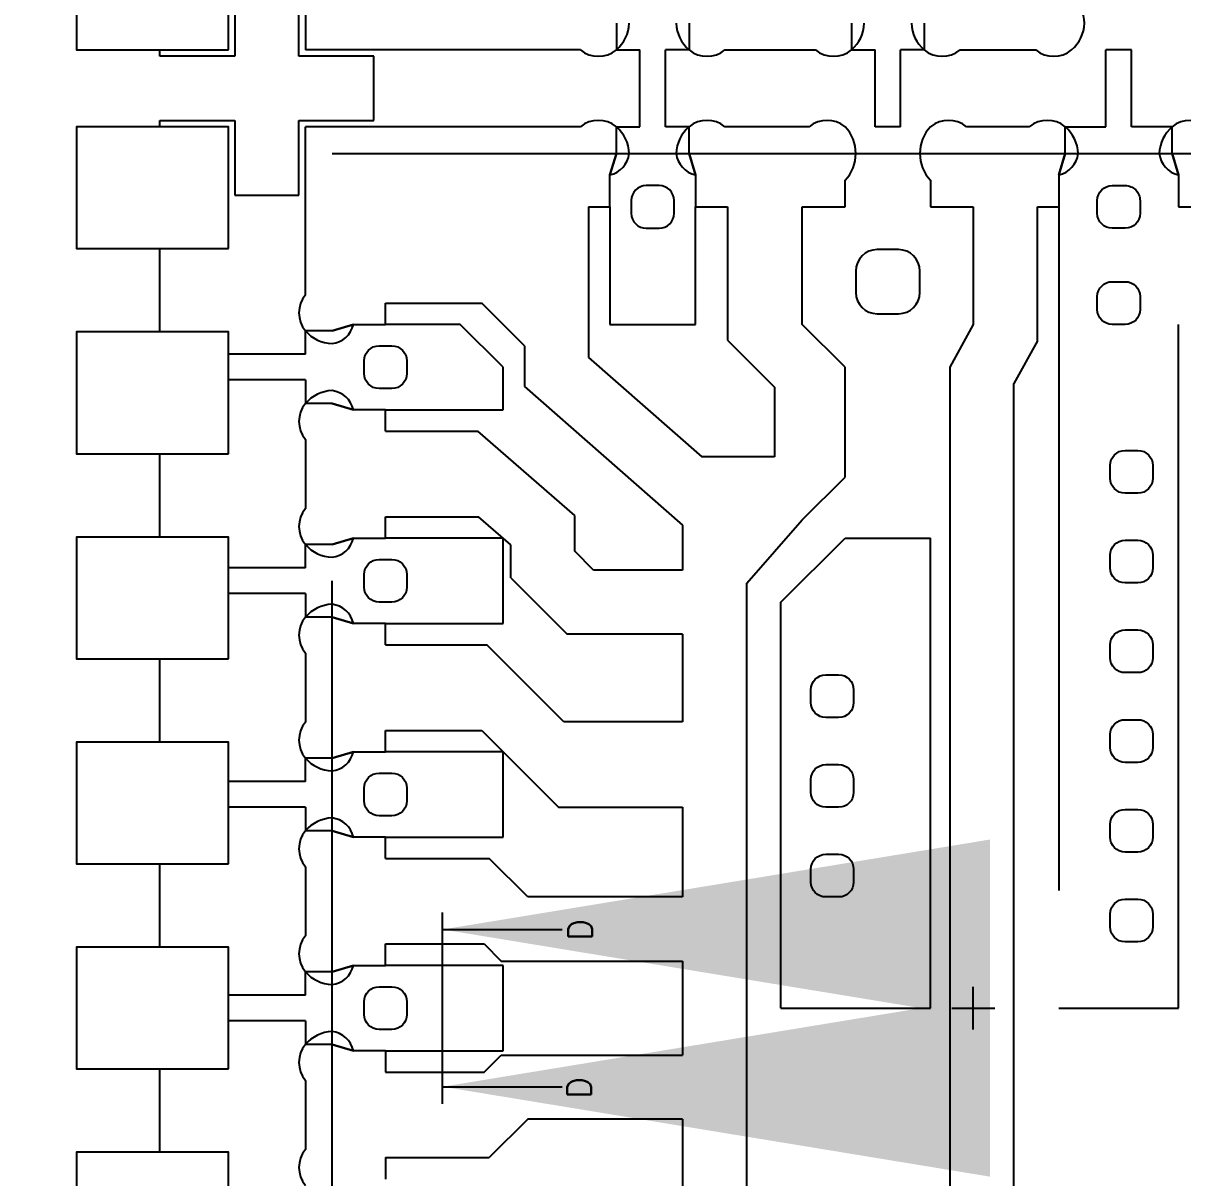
# Model space of a CAD drawing. Header units: millimetres. Extents: x 478.7 to 490.1, y 73.3 to 79.8.
# Drawn here: x 480.8681 to 481.0376, y 74.9597 to 75.1286 of the extents above; entities that cross this region are included whole.
import ezdxf

# ---------------------------------------------------------------- set-up
doc = ezdxf.new("R2010")
doc.units = ezdxf.units.MM
doc.header["$LTSCALE"] = 0.5
doc.header["$PDMODE"] = 98
for name, pattern in [('CENTER', [50.800000000000004, 31.75, -6.35, 6.35, -6.35]), ('HIDDEN', [0.375, 0.25, -0.125]), ('PHANTOM', [2.5, 1.25, -0.25, 0.25, -0.25, 0.25, -0.25])]:
    doc.linetypes.add(name, pattern=pattern)
for name, color, linetype in [('1D', 4, 'Continuous'), ('BTM', 7, 'HIDDEN'), ('CEN', 2, 'CENTER'), ('DIM', 3, 'Continuous'), ('PKG', 1, 'PHANTOM')]:
    doc.layers.add(name, color=color, linetype=linetype)
doc.styles.add('ADESK1', font='romans', dxfattribs={"bigfont": 'AllInOneBig.shx'})
doc.styles.add('SIMPLEX', font='simplex.shx', dxfattribs={"bigfont": 'AllInOneBig.shx'})
doc.dimstyles.new('Standard2', dxfattribs={"dimtxt": 0.08, "dimasz": 0.08, "dimexe": 0.01, "dimexo": 0.01, "dimgap": 0.015, "dimtad": 1, "dimdec": 3, "dimlfac": 16, "dimrnd": 0.0005, "dimzin": 1, "dimtxsty": 'SIMPLEX', "dimcen": 0.01, "dimclrd": 256, "dimclre": 256, "dimclrt": 256, "dimazin": 3, "dimtp": 0.03, "dimtm": 0.05, "dimtfac": 0.8, "dimtdec": 3, "dimtmove": 0, "dimatfit": 3, "dimfxl": 0.05, "dimtzin": 4, "dimlwd": -1, "dimlwe": -1})
doc.dimstyles.new('Standard3', dxfattribs={"dimtxt": 0.08, "dimasz": 0.08, "dimexe": 0.027, "dimexo": 0.027, "dimgap": 0.027, "dimtad": 1, "dimdec": 3, "dimlfac": 2, "dimrnd": 0.0005, "dimzin": 1, "dimtxsty": 'SIMPLEX', "dimcen": 0.1905, "dimclrd": 256, "dimclre": 256, "dimclrt": 256, "dimazin": 3, "dimtp": 0.03, "dimtm": 0.03, "dimtfac": 0.8, "dimtdec": 3, "dimtmove": 0, "dimatfit": 3, "dimfxl": 0.05, "dimlwd": -1, "dimlwe": -1})

# ---------------------------------------------------------------- blocks, each defined once
blk = doc.blocks.new('*U182')
at = {"layer": 'CEN', "ltscale": 0.005}
for p, q in [((7.1e-15, -0.0031250000000007), (7.1e-15, 0.0031250000000007)), ((-0.0031249999999901, 3.6e-15), (0.0031250000000043, 0))]:
    blk.add_line(p, q, dxfattribs=at)
at = {"layer": 'PKG', "ltscale": 0.3}
blk.add_lwpolyline([(-0.0937500000000071, 0.125), (0.0937500000000071, 0.125), (0.0937500000000071, -0.125), (-0.0937500000000071, -0.125)], close=True, dxfattribs=at)
blk = doc.blocks.new('*U183')
at = {"layer": 'DIM', "color": 0, "linetype": 'ByBlock', "lineweight": -2, "transparency": 16777216}
blk.add_blockref('*U182', (0, 0), dxfattribs=at)
blk = doc.blocks.new('*D237')
at = {"layer": 'Defpoints', "color": 0, "ltscale": 0.1, "transparency": 16777216}
for p in [(482.6595039546485, 76.59891141188095), (480.0685890203963, 75.27038571863987), (480.6813789546493, 74.96454975952977)]:
    blk.add_point(p, dxfattribs=at)
at = {"layer": 'DIM', "ltscale": 0.1, "transparency": 16777216}
for p, q in [((480.2285890203963, 75.27038571863987), (480.0685890203963, 75.27038571863987)), ((480.3885890203963, 74.96454975952977), (480.2285890203963, 75.27038571863987)), ((480.6713789546493, 74.96454975952977), (480.3885890203963, 74.96454975952977))]:
    blk.add_line(p, q, dxfattribs=at)
at = {"layer": 'DIM', "ltscale": 0.1, "transparency": 16777216, "insert": (479.8631128299201, 75.27038571863987), "char_height": 0.08, "attachment_point": 5, "style": 'SIMPLEX'}
blk.add_mtext('\\A1;26.150', dxfattribs=at)
blk = doc.blocks.new('*D238')
at = {"layer": 'Defpoints', "color": 0, "ltscale": 0.1, "transparency": 16777216}
for p in [(482.6595039546485, 76.59891141188095), (480.0685890203963, 75.00842007099286), (480.8759102046483, 74.84438016188099)]:
    blk.add_point(p, dxfattribs=at)
at = {"layer": 'DIM', "ltscale": 0.1, "transparency": 16777216}
for p, q in [((480.2285890203963, 75.00842007099286), (480.0685890203963, 75.00842007099286)), ((480.3885890203963, 74.84438016188099), (480.2285890203963, 75.00842007099286)), ((480.8659102046483, 74.84438016188099), (480.3885890203963, 74.84438016188099))]:
    blk.add_line(p, q, dxfattribs=at)
at = {"layer": 'DIM', "ltscale": 0.1, "transparency": 16777216, "insert": (479.855493782301, 75.00842007099286), "char_height": 0.08, "attachment_point": 5, "style": 'SIMPLEX'}
blk.add_mtext('\\A1;28.073', dxfattribs=at)
blk = doc.blocks.new('*D239')
at = {"layer": 'Defpoints', "color": 0, "ltscale": 0.1, "transparency": 16777216}
for p in [(482.6595039546485, 76.59891141188095), (480.0685890203963, 74.91391348640298), (480.8460664546495, 74.84156766188096)]:
    blk.add_point(p, dxfattribs=at)
at = {"layer": 'DIM', "ltscale": 0.1, "transparency": 16777216}
for p, q in [((480.2285890203963, 74.91391348640298), (480.0685890203963, 74.91391348640298)), ((480.3885890203963, 74.84156766188096), (480.2285890203963, 74.91391348640298)), ((480.8360664546495, 74.84156766188096), (480.3885890203963, 74.84156766188096))]:
    blk.add_line(p, q, dxfattribs=at)
at = {"layer": 'DIM', "ltscale": 0.1, "transparency": 16777216, "insert": (479.8707318775392, 74.91391348640298), "char_height": 0.08, "attachment_point": 5, "style": 'SIMPLEX'}
blk.add_mtext('\\A1;28.118', dxfattribs=at)
blk = doc.blocks.new('*D240')
at = {"layer": 'Defpoints', "color": 0, "ltscale": 0.1, "transparency": 16777216}
for p in [(482.6595039546485, 76.59891141188095), (480.8376289546488, 74.76594266188069), (480.0685890203963, 74.63216124863871)]:
    blk.add_point(p, dxfattribs=at)
at = {"layer": 'DIM', "ltscale": 0.1, "transparency": 16777216}
for p, q in [((480.3885890203963, 74.76594266188069), (480.2285890203963, 74.63216124863871)), ((480.8276289546488, 74.76594266188069), (480.3885890203963, 74.76594266188069)), ((480.2285890203963, 74.63216124863871), (480.0685890203963, 74.63216124863871))]:
    blk.add_line(p, q, dxfattribs=at)
at = {"layer": 'DIM', "ltscale": 0.1, "transparency": 16777216, "insert": (479.855493782301, 74.63216124863871), "char_height": 0.08, "attachment_point": 5, "style": 'SIMPLEX'}
blk.add_mtext('\\A1;29.328', dxfattribs=at)
blk = doc.blocks.new('*D241')
at = {"layer": 'Defpoints', "color": 0, "ltscale": 0.1, "transparency": 16777216}
for p in [(482.6595039546485, 76.59891141188095), (480.8602852046483, 74.71141141188168), (480.0685890203963, 74.4425900185656)]:
    blk.add_point(p, dxfattribs=at)
at = {"layer": 'DIM', "ltscale": 0.1, "transparency": 16777216}
for p, q in [((480.3885890203963, 74.71141141188168), (480.2285890203963, 74.4425900185656)), ((480.8502852046483, 74.71141141188168), (480.3885890203963, 74.71141141188168)), ((480.2285890203963, 74.4425900185656), (480.0685890203963, 74.4425900185656))]:
    blk.add_line(p, q, dxfattribs=at)
at = {"layer": 'DIM', "ltscale": 0.1, "transparency": 16777216, "insert": (479.855493782301, 74.4425900185656), "char_height": 0.08, "attachment_point": 5, "style": 'SIMPLEX'}
blk.add_mtext('\\A1;30.200', dxfattribs=at)
blk = doc.blocks.new('*D242')
at = {"layer": 'Defpoints', "color": 0, "ltscale": 0.1, "transparency": 16777216}
for p in [(482.6595039546485, 76.59891141188095), (480.8376289546495, 74.78156766188069), (480.0685890203963, 74.73225555204152)]:
    blk.add_point(p, dxfattribs=at)
at = {"layer": 'DIM', "ltscale": 0.1, "transparency": 16777216}
for p, q in [((480.3885890203963, 74.78156766188069), (480.2285890203963, 74.73225555204152)), ((480.8276289546495, 74.78156766188069), (480.3885890203963, 74.78156766188069)), ((480.2285890203963, 74.73225555204152), (480.0685890203963, 74.73225555204152))]:
    blk.add_line(p, q, dxfattribs=at)
at = {"layer": 'DIM', "ltscale": 0.1, "transparency": 16777216, "insert": (479.855493782301, 74.73225555204152), "char_height": 0.08, "attachment_point": 5, "style": 'SIMPLEX'}
blk.add_mtext('\\A1;29.078', dxfattribs=at)
blk = doc.blocks.new('*D243')
at = {"layer": 'Defpoints', "color": 0, "ltscale": 0.1, "transparency": 16777216}
for p in [(482.6595039546485, 76.59891141188095), (480.8980977046486, 74.83438016188094), (480.0685890203963, 74.82308451922225)]:
    blk.add_point(p, dxfattribs=at)
at = {"layer": 'DIM', "ltscale": 0.1, "transparency": 16777216}
for p, q in [((480.3885890203963, 74.83438016188094), (480.2285890203963, 74.82308451922225)), ((480.8880977046486, 74.83438016188094), (480.3885890203963, 74.83438016188094)), ((480.2285890203963, 74.82308451922225), (480.0685890203963, 74.82308451922225))]:
    blk.add_line(p, q, dxfattribs=at)
at = {"layer": 'DIM', "ltscale": 0.1, "transparency": 16777216, "insert": (479.855493782301, 74.82308451922225), "char_height": 0.08, "attachment_point": 5, "style": 'SIMPLEX'}
blk.add_mtext('\\A1;28.233', dxfattribs=at)
blk = doc.blocks.new('*D244')
at = {"layer": 'Defpoints', "color": 0, "ltscale": 0.1, "transparency": 16777216}
for p in [(482.6595039546485, 76.59891141188095), (480.8376289546487, 74.73898953688106), (480.0685890203963, 74.5462315054092)]:
    blk.add_point(p, dxfattribs=at)
at = {"layer": 'DIM', "ltscale": 0.1, "transparency": 16777216}
for p, q in [((480.3885890203963, 74.73898953688106), (480.2285890203963, 74.5462315054092)), ((480.8276289546487, 74.73898953688106), (480.3885890203963, 74.73898953688106)), ((480.2285890203963, 74.5462315054092), (480.0685890203963, 74.5462315054092))]:
    blk.add_line(p, q, dxfattribs=at)
at = {"layer": 'DIM', "ltscale": 0.1, "transparency": 16777216, "insert": (479.8573985442058, 74.5462315054092), "char_height": 0.08, "attachment_point": 5, "style": 'SIMPLEX'}
blk.add_mtext('\\A1;29.759', dxfattribs=at)
blk = doc.blocks.new('*D185')
at = {"layer": 'Defpoints', "color": 0, "ltscale": 0.1, "transparency": 16777216}
for p in [(482.6595039546485, 76.59891141188095), (480.8376289546487, 74.73898953688106), (480.6870255108062, 74.08237198890878)]:
    blk.add_point(p, dxfattribs=at)
at = {"layer": 'DIM', "ltscale": 0.1, "transparency": 16777216}
for p, q in [((480.8376289546487, 74.72898953688106), (480.8376289546487, 74.40237198890877)), ((480.8376289546487, 74.40237198890877), (480.6870255108062, 74.24237198890877)), ((480.6870255108062, 74.24237198890877), (480.6870255108062, 74.08237198890878))]:
    blk.add_line(p, q, dxfattribs=at)
at = {"layer": 'DIM', "ltscale": 0.1, "transparency": 16777216, "insert": (480.6870255108062, 73.87689579843267), "char_height": 0.08, "attachment_point": 5, "rotation": 90, "style": 'SIMPLEX'}
blk.add_mtext('\\A1;29.150', dxfattribs=at)
blk = doc.blocks.new('*D186')
at = {"layer": 'Defpoints', "color": 0, "ltscale": 0.1, "transparency": 16777216}
for p in [(482.6595039546485, 76.59891141188095), (480.8602852046483, 74.71141141188168), (480.7816957178044, 74.08237198890878)]:
    blk.add_point(p, dxfattribs=at)
at = {"layer": 'DIM', "ltscale": 0.1, "transparency": 16777216}
for p, q in [((480.8602852046483, 74.70141141188168), (480.8602852046483, 74.40237198890877)), ((480.8602852046483, 74.40237198890877), (480.7816957178044, 74.24237198890877)), ((480.7816957178044, 74.24237198890877), (480.7816957178044, 74.08237198890878))]:
    blk.add_line(p, q, dxfattribs=at)
at = {"layer": 'DIM', "ltscale": 0.1, "transparency": 16777216, "insert": (480.7816957178044, 73.86927675081363), "char_height": 0.08, "attachment_point": 5, "rotation": 90, "style": 'SIMPLEX'}
blk.add_mtext('\\A1;28.788', dxfattribs=at)
blk = doc.blocks.new('*D187')
at = {"layer": 'Defpoints', "color": 0, "ltscale": 0.1, "transparency": 16777216}
for p in [(482.6595039546485, 76.59891141188095), (480.8759102046483, 74.78156766188069), (480.8949727046486, 74.08237198890878)]:
    blk.add_point(p, dxfattribs=at)
at = {"layer": 'DIM', "ltscale": 0.1, "transparency": 16777216}
for p, q in [((480.8759102046483, 74.77156766188068), (480.8759102046483, 74.40237198890877)), ((480.8759102046483, 74.40237198890877), (480.8949727046486, 74.24237198890877)), ((480.8949727046486, 74.24237198890877), (480.8949727046486, 74.08237198890878))]:
    blk.add_line(p, q, dxfattribs=at)
at = {"layer": 'DIM', "ltscale": 0.1, "transparency": 16777216, "insert": (480.8949727046486, 73.86927675081363), "char_height": 0.08, "attachment_point": 5, "rotation": 90, "style": 'SIMPLEX'}
blk.add_mtext('\\A1;28.538', dxfattribs=at)
blk = doc.blocks.new('*D188')
at = {"layer": 'Defpoints', "color": 0, "ltscale": 0.1, "transparency": 16777216}
for p in [(482.6595039546485, 76.59891141188095), (480.883253954649, 74.71141141188168), (480.9890716797253, 74.08237198890878)]:
    blk.add_point(p, dxfattribs=at)
at = {"layer": 'DIM', "ltscale": 0.1, "transparency": 16777216}
for p, q in [((480.883253954649, 74.70141141188168), (480.883253954649, 74.40237198890877)), ((480.883253954649, 74.40237198890877), (480.9890716797253, 74.24237198890877)), ((480.9890716797253, 74.24237198890877), (480.9890716797253, 74.08237198890878))]:
    blk.add_line(p, q, dxfattribs=at)
at = {"layer": 'DIM', "ltscale": 0.1, "transparency": 16777216, "insert": (480.9890716797253, 73.86927675081363), "char_height": 0.08, "attachment_point": 5, "rotation": 90, "style": 'SIMPLEX'}
blk.add_mtext('\\A1;28.420', dxfattribs=at)
blk = doc.blocks.new('*D189')
at = {"layer": 'Defpoints', "color": 0, "ltscale": 0.1, "transparency": 16777216}
for p in [(482.6595039546485, 76.59891141188095), (480.8880977046485, 74.84438016188099), (481.072990297663, 74.08237198890878)]:
    blk.add_point(p, dxfattribs=at)
at = {"layer": 'DIM', "ltscale": 0.1, "transparency": 16777216}
for p, q in [((480.8880977046485, 74.83438016188099), (480.8880977046485, 74.40237198890877)), ((480.8880977046485, 74.40237198890877), (481.072990297663, 74.24237198890877)), ((481.072990297663, 74.24237198890877), (481.072990297663, 74.08237198890878))]:
    blk.add_line(p, q, dxfattribs=at)
at = {"layer": 'DIM', "ltscale": 0.1, "transparency": 16777216, "insert": (481.072990297663, 73.86927675081363), "char_height": 0.08, "attachment_point": 5, "rotation": 90, "style": 'SIMPLEX'}
blk.add_mtext('\\A1;28.343', dxfattribs=at)
blk = doc.blocks.new('*D190')
at = {"layer": 'Defpoints', "color": 0, "ltscale": 0.1, "transparency": 16777216}
for p in [(482.6595039546485, 76.59891141188095), (480.8957539546485, 74.71969266188155), (481.1640894388854, 74.08237198890878)]:
    blk.add_point(p, dxfattribs=at)
at = {"layer": 'DIM', "ltscale": 0.1, "transparency": 16777216}
for p, q in [((480.8957539546485, 74.70969266188155), (480.8957539546485, 74.40237198890877)), ((480.8957539546485, 74.40237198890877), (481.1640894388854, 74.24237198890877)), ((481.1640894388854, 74.24237198890877), (481.1640894388854, 74.08237198890878))]:
    blk.add_line(p, q, dxfattribs=at)
at = {"layer": 'DIM', "ltscale": 0.1, "transparency": 16777216, "insert": (481.1640894388854, 73.86927675081363), "char_height": 0.08, "attachment_point": 5, "rotation": 90, "style": 'SIMPLEX'}
blk.add_mtext('\\A1;28.220', dxfattribs=at)
blk = doc.blocks.new('*D255')
at = {"layer": 'Defpoints', "color": 0, "ltscale": 0.1, "transparency": 16777216}
for p in [(482.6595039546485, 76.59891141188095), (480.8980977046486, 74.78156766188069), (481.2552651356989, 74.08237198890878)]:
    blk.add_point(p, dxfattribs=at)
at = {"layer": 'DIM', "ltscale": 0.1, "transparency": 16777216}
for p, q in [((480.8980977046486, 74.77156766188068), (480.8980977046486, 74.40237198890877)), ((480.8980977046486, 74.40237198890877), (481.2552651356989, 74.24237198890877)), ((481.2552651356989, 74.24237198890877), (481.2552651356989, 74.08237198890878))]:
    blk.add_line(p, q, dxfattribs=at)
at = {"layer": 'DIM', "ltscale": 0.1, "transparency": 16777216, "insert": (481.2552651356989, 73.87689579843267), "char_height": 0.08, "attachment_point": 5, "rotation": 90, "style": 'SIMPLEX'}
blk.add_mtext('\\A1;28.183', dxfattribs=at)
blk = doc.blocks.new('*D256')
at = {"layer": 'Defpoints', "color": 0, "ltscale": 0.1, "transparency": 16777216}
for p in [(482.6595039546485, 76.59891141188095), (480.9093477046486, 74.78156766188069), (481.3400265866762, 74.08237198890878)]:
    blk.add_point(p, dxfattribs=at)
at = {"layer": 'DIM', "ltscale": 0.1, "transparency": 16777216}
for p, q in [((480.9093477046486, 74.77156766188068), (480.9093477046486, 74.40237198890877)), ((480.9093477046486, 74.40237198890877), (481.3400265866762, 74.24237198890877)), ((481.3400265866762, 74.24237198890877), (481.3400265866762, 74.08237198890878))]:
    blk.add_line(p, q, dxfattribs=at)
at = {"layer": 'DIM', "ltscale": 0.1, "transparency": 16777216, "insert": (481.3400265866762, 73.86927675081363), "char_height": 0.08, "attachment_point": 5, "rotation": 90, "style": 'SIMPLEX'}
blk.add_mtext('\\A1;28.003', dxfattribs=at)
blk = doc.blocks.new('*D257')
at = {"layer": 'Defpoints', "color": 0, "ltscale": 0.1, "transparency": 16777216}
for p in [(482.6595039546485, 76.59891141188095), (480.9116914546486, 74.71969266188157), (481.437287996239, 74.08237198890878)]:
    blk.add_point(p, dxfattribs=at)
at = {"layer": 'DIM', "ltscale": 0.1, "transparency": 16777216}
for p, q in [((480.9116914546486, 74.70969266188156), (480.9116914546486, 74.40237198890877)), ((480.9116914546486, 74.40237198890877), (481.437287996239, 74.24237198890877)), ((481.437287996239, 74.24237198890877), (481.437287996239, 74.08237198890878))]:
    blk.add_line(p, q, dxfattribs=at)
at = {"layer": 'DIM', "ltscale": 0.1, "transparency": 16777216, "insert": (481.437287996239, 73.86927675081363), "char_height": 0.08, "attachment_point": 5, "rotation": 90, "style": 'SIMPLEX'}
blk.add_mtext('\\A1;27.965', dxfattribs=at)
blk = doc.blocks.new('*D258')
at = {"layer": 'Defpoints', "color": 0, "ltscale": 0.1, "transparency": 16777216}
for p in [(482.6595039546485, 76.59891141188095), (480.5357823854625, 74.4551614118833), (480.0685890203963, 74.33407118040783)]:
    blk.add_point(p, dxfattribs=at)
at = {"layer": 'DIM', "ltscale": 0.1, "transparency": 16777216}
for p, q in [((480.3757823854625, 74.4551614118833), (480.2285890203963, 74.33407118040783)), ((480.5257823854625, 74.4551614118833), (480.3757823854625, 74.4551614118833)), ((480.2285890203963, 74.33407118040783), (480.0685890203963, 74.33407118040783))]:
    blk.add_line(p, q, dxfattribs=at)
at = {"layer": 'DIM', "ltscale": 0.1, "transparency": 16777216, "insert": (479.855493782301, 74.33407118040783), "char_height": 0.08, "attachment_point": 5, "style": 'SIMPLEX'}
blk.add_mtext('\\A1;34.300', dxfattribs=at)
blk = doc.blocks.new('*D259')
at = {"layer": 'Defpoints', "color": 0, "ltscale": 0.1, "transparency": 16777216}
for p in [(482.6595039546485, 76.59891141188095), (480.0685890203963, 75.09663017891475), (480.8759102046483, 74.85563016188095)]:
    blk.add_point(p, dxfattribs=at)
at = {"layer": 'DIM', "ltscale": 0.1, "transparency": 16777216}
for p, q in [((480.2285890203963, 75.09663017891475), (480.0685890203963, 75.09663017891475)), ((480.3885890203963, 74.85563016188095), (480.2285890203963, 75.09663017891475)), ((480.8659102046483, 74.85563016188095), (480.3885890203963, 74.85563016188095))]:
    blk.add_line(p, q, dxfattribs=at)
at = {"layer": 'DIM', "ltscale": 0.1, "transparency": 16777216, "insert": (479.855493782301, 75.09663017891475), "char_height": 0.08, "attachment_point": 5, "style": 'SIMPLEX'}
blk.add_mtext('\\A1;27.893', dxfattribs=at)
blk = doc.blocks.new('*D260')
at = {"layer": 'Defpoints', "color": 0, "ltscale": 0.1, "transparency": 16777216}
for p in [(482.6595039546485, 76.59891141188095), (480.0685890203963, 75.18775078730742), (480.8460664546495, 74.85844266188097)]:
    blk.add_point(p, dxfattribs=at)
at = {"layer": 'DIM', "ltscale": 0.1, "transparency": 16777216}
for p, q in [((480.2285890203963, 75.18775078730742), (480.0685890203963, 75.18775078730742)), ((480.3885890203963, 74.85844266188097), (480.2285890203963, 75.18775078730742)), ((480.8360664546495, 74.85844266188097), (480.3885890203963, 74.85844266188097))]:
    blk.add_line(p, q, dxfattribs=at)
at = {"layer": 'DIM', "ltscale": 0.1, "transparency": 16777216, "insert": (479.855493782301, 75.18775078730742), "char_height": 0.08, "attachment_point": 5, "style": 'SIMPLEX'}
blk.add_mtext('\\A1;27.848', dxfattribs=at)

msp = doc.modelspace()

# ---------------------------------------------------------------- linework, layer by layer
at = {"ltscale": 0.03}
for p, q in [((480.9093477046485, 75.14928209682486), (480.9093477046485, 75.12469266188094)), ((480.9548164546485, 75.12859891188094), (480.9548164546485, 75.12469266188094)), ((480.9654414546486, 75.12859891188094), (480.9654414546486, 75.12469266188094)), ((480.9891914546485, 75.12859891188094), (480.9891914546485, 75.12469266188094)), ((480.9998164546486, 75.12859891188094), (480.9998164546486, 75.12469266188094)), ((480.9495621395924, 75.12469266188094), (480.9093477046485, 75.12469266188094)), ((480.9706957697046, 75.12469266188094), (480.9839371395925, 75.12469266188094)), ((481.0050707697046, 75.12469266188094), (481.0161246395923, 75.12469266188094)), ((480.9093477046485, 75.08885322693703), (480.9093477046485, 75.11344266033882)), ((480.9495621324427, 75.11344266033882), (480.9093477046485, 75.11344266033882)), ((480.9548164474987, 75.10953641033882), (480.9548164474987, 75.11344266033882)), ((480.9654414474988, 75.10953641033882), (480.9654414474988, 75.11344266033882)), ((480.9829996395924, 75.11344266188104), (480.9706957625548, 75.11344266033882)), ((481.0151871324432, 75.11344266033882), (481.0060082697046, 75.11344266188104)), ((481.0204414546485, 75.10953641033882), (481.0204414546485, 75.11344266033882)), ((481.0360664546485, 75.10953641033882), (481.0360664546485, 75.11344266033882)), ((480.9132539546485, 75.08359891188098), (480.9093477046485, 75.08359891188098)), ((480.9132539546485, 75.07297391188092), (480.9093477046485, 75.07297391188092)), ((480.9093477046485, 75.06771959682487), (480.9093477046485, 75.05760322693703)), ((480.9132539546485, 75.05234891188098), (480.9093477046485, 75.05234891188098)), ((480.9132539546485, 75.04172391188092), (480.9093477046485, 75.04172391188092)), ((480.9093477046485, 75.03646959682487), (480.9093477046485, 75.02635322693703)), ((480.9132539546485, 75.02109891188098), (480.9093477046485, 75.02109891188098)), ((480.9132539546485, 75.01047391188092), (480.9093477046485, 75.01047391188092)), ((480.9093477046485, 75.00521959682487), (480.9093477046485, 74.99510322693703)), ((480.9132539546485, 74.98984891188098), (480.9093477046485, 74.98984891188098)), ((480.9132539546485, 74.97922391188092), (480.9093477046485, 74.97922391188092)), ((480.9093477046485, 74.97396959682487), (480.9093477046485, 74.96385322693703))]:
    msp.add_line(p, q, dxfattribs=at)
at = {"linetype": 'ByBlock', "ltscale": 0.02}
for p, q in [((480.9538789474988, 75.10641141033881), (480.9548164474988, 75.10953641033882)), ((480.9663789474988, 75.10641141033881), (480.9654414474988, 75.10953641033882)), ((481.0195039546485, 75.10641141033881), (481.0204414546486, 75.10953641033882)), ((481.0370039546485, 75.10641141033881), (481.0360664546486, 75.10953641033882)), ((480.9507539546486, 75.10172391188095), (480.9507539546486, 75.07971719582748)), ((480.9710664546486, 75.10172391188095), (480.9710664546486, 75.08221565973369)), ((480.9210664546486, 75.08766141188096), (480.9351289546486, 75.08766141188102)), ((480.9413789546485, 75.08141141188102), (480.9351289546486, 75.08766141188102)), ((480.9163789546486, 75.08453641188098), (480.9132539546486, 75.08359891188098)), ((480.9710664546486, 75.08221565973366), (480.9779414546485, 75.07534065973371)), ((480.9413789546485, 75.08141141188102), (480.9413789546485, 75.07547391188095)), ((480.9779414546485, 75.07534065973371), (480.9779414546485, 75.06516141188095)), ((480.9163789546486, 75.07203641188093), (480.9132539546486, 75.07297391188092)), ((480.9779414546485, 75.06516141188095), (480.9673251548339, 75.06516141188096)), ((480.9163789546486, 75.05328641188098), (480.9132539546486, 75.05234891188098)), ((480.9163789546486, 75.04078641188093), (480.9132539546486, 75.04172391188092)), ((480.9163789546486, 75.02203641188098), (480.9132539546486, 75.02109891188098)), ((480.9163789546486, 75.00953641188093), (480.9132539546486, 75.01047391188092)), ((480.9210664546485, 75.00641141188095), (480.9362297285687, 75.00641141188095)), ((480.9210664546486, 74.99391141188099), (480.9354714764215, 74.9939114118809)), ((480.9163789546486, 74.99078641188098), (480.9132539546486, 74.98984891188098)), ((480.9163789546486, 74.97828641188093), (480.9132539546486, 74.97922391188092)), ((480.9210664546486, 74.97516141188092), (480.9354714764215, 74.97516141188102)), ((480.9210664546485, 74.96266141188096), (480.9362297285687, 74.96266141188096))]:
    msp.add_line(p, q, dxfattribs=at)
at = {"ltscale": 0.02}
for p, q in [((480.9548164474988, 75.10953641033882), (480.9538789474988, 75.10641141033881)), ((480.9654414474988, 75.10953641033882), (480.9663789474988, 75.10641141033881)), ((481.0204414546486, 75.10953641033882), (481.0195039546485, 75.10641141033881)), ((481.0360664546486, 75.10953641033882), (481.0370039546485, 75.10641141033881)), ((480.9538789546485, 75.10172391188095), (480.9538789546485, 75.10641141188097)), ((480.9663789474988, 75.10641141033881), (480.9663789546486, 75.10172391188095)), ((481.0195039546487, 75.10641141188111), (481.0195039546486, 75.1017239118811)), ((481.0370039546485, 75.10641141188097), (481.0370039546486, 75.10172391188095)), ((480.9882539260461, 75.10172391188095), (480.9882539546486, 75.10563016188117)), ((481.0007539546485, 75.10563016188117), (481.0007539829045, 75.10172391188095)), ((480.9507539546486, 75.10172391188095), (480.9538789546485, 75.10172391188095)), ((480.9663789546486, 75.10172391188095), (480.9710664546486, 75.10172391188095)), ((480.9820039546486, 75.08453641188095), (480.9820039546486, 75.10172391188095)), ((480.9820039546486, 75.10172391188095), (480.9882539546485, 75.10172391188095)), ((481.0007539546485, 75.10172391188095), (481.0070039546486, 75.10172391188095)), ((481.0070039546486, 75.10172391188095), (481.0070039546486, 75.08453641188095)), ((481.0163789546485, 75.08212837970387), (481.0163789546485, 75.10172391188095)), ((481.0163789546485, 75.10172391188095), (481.0195039546485, 75.10172391188095)), ((481.0370039546486, 75.10172391188095), (481.0401289546485, 75.10172391188095)), ((480.9210664546486, 75.08453641188095), (480.9210664546486, 75.08766141188096)), ((480.9132539546486, 75.08359891188098), (480.9163789546486, 75.08453641188098)), ((480.9163789546486, 75.08453641188098), (480.9210664546486, 75.08453641188095)), ((480.9882539546485, 75.07828641188095), (480.9820039546486, 75.08453641188095)), ((481.0070039546486, 75.08453641188095), (481.0035664546485, 75.07828641188095)), ((481.0163789546485, 75.08212837970387), (481.0129414546486, 75.07587837970397)), ((480.9507539546486, 75.07971719582748), (480.9673251548339, 75.06516141188096)), ((480.9882539546485, 75.06221565973371), (480.9882539546485, 75.07828641188095)), ((481.0035664546485, 75.07828641188095), (481.0035664546485, 74.86734891188095)), ((480.9413789546485, 75.07547391188095), (480.9645039546485, 75.05516141188097)), ((480.9413789546485, 75.07547391188095), (480.9645039546485, 75.05516141188097)), ((481.0129414546486, 74.87516141188095), (481.0129414546486, 75.07587837970397)), ((480.9132539546486, 75.07297391188092), (480.9163789546486, 75.07203641188093)), ((480.9210664546486, 75.07203641188096), (480.9163789546486, 75.07203641188093)), ((480.9210664546486, 75.06891141188095), (480.9210664546486, 75.07203641188096)), ((480.9210664546485, 75.06891141188095), (480.9345442901366, 75.06891141188095)), ((480.9487433296486, 75.05659972294444), (480.9345442901366, 75.06891141188095)), ((480.9487433296486, 75.05659972294444), (480.9345442901366, 75.06891141188095)), ((480.9820039546485, 75.05596565973372), (480.9882539546485, 75.06221565973371)), ((480.9487433296486, 75.05135096906905), (480.9487433296486, 75.05659972294444)), ((480.9487433296486, 75.05135096906905), (480.9487433296486, 75.05659972294444)), ((480.9210664546486, 75.05328641188095), (480.9210664546486, 75.05641141188096)), ((480.9210664546486, 75.05641141188096), (480.9346499001029, 75.05641141188102)), ((480.9393683296486, 75.05232016072377), (480.9346499001029, 75.05641141188102)), ((480.9645039546485, 75.05516141188097), (480.9645039546486, 75.04859891188099)), ((480.9738789546486, 75.04670709192185), (480.9820039546485, 75.05596565973372)), ((480.9132539546486, 75.05234891188098), (480.9163789546486, 75.05328641188098)), ((480.9163789546486, 75.05328641188098), (480.9210664546486, 75.05328641188095)), ((480.9645039546485, 75.05391141188096), (480.9645039546486, 75.04891141188097)), ((480.9393683296486, 75.0474677169218), (480.9393683296486, 75.05232016072377)), ((480.9514953868367, 75.04859891188099), (480.9487433296486, 75.05135096906905)), ((480.9645039546486, 75.04859891188106), (480.9514953868367, 75.04859891188099)), ((480.9393683296486, 75.0474677169218), (480.9476121346895, 75.03922391188098)), ((480.9738789546486, 74.92236573184007), (480.9738789546486, 75.04670709192185)), ((480.9132539546486, 75.04172391188092), (480.9163789546486, 75.04078641188093)), ((480.9210664546486, 75.04078641188096), (480.9163789546486, 75.04078641188093)), ((480.9210664546486, 75.03766141188095), (480.9210664546486, 75.04078641188096)), ((480.9645039546486, 75.03922391188097), (480.9476121346895, 75.03922391188098)), ((480.9645039546486, 75.03922391188097), (480.9645039546485, 75.02641141188096)), ((480.9210664546485, 75.03766141188095), (480.9358872067962, 75.03766141188059)), ((480.9210664546485, 75.03766141188095), (480.9358872067962, 75.0376614118806)), ((480.9471372067958, 75.02641141188096), (480.9358872067958, 75.03766141188095)), ((480.9471372067958, 75.02641141188096), (480.9358872067958, 75.03766141188095)), ((480.9645039546485, 75.02641141188096), (480.9471372067958, 75.02641141188096)), ((480.9645039546485, 75.02641141188096), (480.9471372067958, 75.02641141188096)), ((480.9210664546486, 75.02203641188095), (480.9210664546486, 75.02516141188096)), ((480.9210664546491, 75.02516141188087), (480.9351289546489, 75.02516141188067)), ((480.9351289546489, 75.02516141188067), (480.9463789546486, 75.01391141188097)), ((480.9132539546486, 75.02109891188098), (480.9163789546486, 75.02203641188098)), ((480.9163789546486, 75.02203641188098), (480.9210664546486, 75.02203641188095)), ((480.9463789546486, 75.01391141188097), (480.9645039546486, 75.01391141188097)), ((480.9645039546486, 75.01391141188097), (480.9645039546486, 75.00078641188097)), ((480.9132539546486, 75.01047391188092), (480.9163789546486, 75.00953641188093)), ((480.9210664546486, 75.00953641188096), (480.9163789546486, 75.00953641188093)), ((480.9210664546486, 75.00641141188095), (480.9210664546486, 75.00953641188096)), ((480.9418547285687, 75.00078641188097), (480.9362297285687, 75.00641141188095)), ((480.9645039546486, 75.00078641188097), (480.9418547285687, 75.00078641188097)), ((480.9294175354817, 74.97053641188096), (480.9294175354817, 74.99853641188095)), ((480.9210664546486, 74.99078641188095), (480.9210664546486, 74.99391141188099)), ((480.9354714764215, 74.9939114118809), (480.9379714764215, 74.99141141188096)), ((480.9132539546486, 74.98984891188098), (480.9163789546486, 74.99078641188098)), ((480.9163789546486, 74.99078641188098), (480.9210664546486, 74.99078641188095)), ((480.9379714764215, 74.99141141188096), (480.9645039546485, 74.99141141188096)), ((480.9645039546485, 74.99141141188096), (480.9645039546485, 74.97766141188093)), ((480.9132539546486, 74.97922391188092), (480.9163789546486, 74.97828641188093)), ((480.9210664546486, 74.97828641188096), (480.9163789546486, 74.97828641188093)), ((480.9210664546486, 74.97828641188096), (480.9210664546486, 74.97516141188092)), ((480.9354714764215, 74.97516141188102), (480.9379714764215, 74.97766141188094)), ((480.9379714764215, 74.97766141188094), (480.9645039546485, 74.97766141188093)), ((480.9418547285687, 74.96828641188094), (480.9362297285687, 74.96266141188096)), ((480.9645039546485, 74.96828641188092), (480.9418547285687, 74.96828641188094)), ((480.9645039546485, 74.96828641188097), (480.9645039546486, 74.95516141188097)), ((480.9210664546486, 74.96266141188096), (480.9210664546486, 74.95953641188095))]:
    msp.add_line(p, q, dxfattribs=at)
at = {"ltscale": 0.03}
for points in [[(480.8980977046485, 75.12469266188094), (480.8980977046485, 75.14250516188095), (480.8759102046483, 75.14250516188095), (480.8759102046483, 75.12469266188094)], [(480.8980977046485, 75.09563016188095), (480.8980977046485, 75.11344266188095), (480.8759102046483, 75.11344266188095), (480.8759102046483, 75.09563016188095)], [(480.8980977046485, 75.06563016188095), (480.8980977046485, 75.08344266188095), (480.8759102046483, 75.08344266188095), (480.8759102046483, 75.06563016188095)], [(480.8980977046485, 75.03563016188096), (480.8980977046485, 75.05344266188095), (480.8759102046483, 75.05344266188095), (480.8759102046483, 75.03563016188096)], [(480.8980977046485, 75.00563016188096), (480.8980977046485, 75.02344266188095), (480.8759102046483, 75.02344266188095), (480.8759102046483, 75.00563016188096)], [(480.8980977046485, 74.97563016188096), (480.8980977046485, 74.99344266188095), (480.8759102046483, 74.99344266188095), (480.8759102046483, 74.97563016188096)], [(480.8980977046485, 74.94563016188096), (480.8980977046485, 74.96344266188095), (480.8759102046483, 74.96344266188095), (480.8759102046483, 74.94563016188096)]]:
    msp.add_lwpolyline(points, close=True, dxfattribs=at)
at = {"ltscale": 0.02}
for points in [[(480.9570039546485, 75.10266141188097), (480.9570039546485, 75.10078641188096, 0.414213562373095), (480.9591914546485, 75.09859891188097), (480.9610664546485, 75.09859891188097, 0.414213562373095), (480.9632539546485, 75.10078641188096), (480.9632539546485, 75.10266141188097, 0.414213562373095), (480.9610664546486, 75.10484891188096), (480.9591914546485, 75.10484891188096, 0.414213562373095)], [(481.0273164546485, 75.10484891188096), (481.0291914546486, 75.10484891188096, -0.414213562373095), (481.0313789546485, 75.10266141188097), (481.0313789546485, 75.10078641188096, -0.414213562373095), (481.0291914546486, 75.09859891188097), (481.0273164546485, 75.09859891188097, -0.414213562373095), (481.0251289546486, 75.10078641188096), (481.0251289546486, 75.10266141188097, -0.414213562373095)], [(480.9960664546465, 75.09547379885697), (480.9929414546465, 75.09547379885697, 0.414213562373095), (480.9898164546465, 75.09234879885696), (480.9898164546465, 75.08922379885698, 0.414213562373095), (480.9929414546465, 75.08609879885697), (480.9960664546465, 75.08609879885697, 0.414213562373095), (480.9991914546464, 75.08922379885698), (480.9991914546465, 75.09234879885696, 0.414213562373095)], [(481.0273164546485, 75.09078641188097), (481.0291914546486, 75.09078641188097, -0.414213562373095), (481.0313789546486, 75.08859891188098), (481.0313789546486, 75.08672391188097, -0.414213562373095), (481.0291914546486, 75.08453641188098), (481.0273164546485, 75.08453641188098, -0.414213562373095), (481.0251289546486, 75.08672391188097), (481.0251289546486, 75.08859891188098, -0.414213562373095)], [(480.9201289546485, 75.08141141188096), (480.9220039546486, 75.08141141188096, -0.414213562373095), (480.9241914546486, 75.07922391188097), (480.9241914546486, 75.07734891188096, -0.414213562373095), (480.9220039546486, 75.07516141188097), (480.9201289546485, 75.07516141188097, -0.414213562373095), (480.9179414546485, 75.07734891188096), (480.9179414546485, 75.07922391188097, -0.414213562373095)], [(481.0291914552768, 75.06609891188096), (481.0310664552768, 75.06609891188096, -0.414213562373095), (481.0332539552768, 75.06391141188095), (481.0332539552768, 75.06203641188094, -0.414213562373095), (481.0310664552768, 75.05984891188096), (481.0291914552768, 75.05984891188096, -0.414213562373095), (481.0270039552768, 75.06203641188094), (481.0270039552768, 75.06391141188095, -0.414213562373095)], [(481.0291914552768, 75.05297391188095), (481.0310664552768, 75.05297391188095, -0.414213562373095), (481.0332539552768, 75.05078641188096), (481.0332539552768, 75.04891141188095, -0.414213562373095), (481.0310664552768, 75.04672391188096), (481.0291914552768, 75.04672391188096, -0.414213562373095), (481.0270039552768, 75.04891141188095), (481.0270039552768, 75.05078641188096, -0.414213562373095)], [(480.9201289546485, 75.05016141188096), (480.9220039546486, 75.05016141188096, -0.414213562373095), (480.9241914546486, 75.04797391188097), (480.9241914546486, 75.04609891188096, -0.414213562373095), (480.9220039546486, 75.04391141188097), (480.9201289546485, 75.04391141188097, -0.414213562373095), (480.9179414546485, 75.04609891188096), (480.9179414546485, 75.04797391188097, -0.414213562373095)], [(481.0291914552768, 75.03984891188095), (481.0310664552768, 75.03984891188095, -0.414213562373095), (481.0332539552768, 75.03766141188096), (481.0332539552768, 75.03578641188095, -0.414213562373095), (481.0310664552768, 75.03359891188096), (481.0291914552768, 75.03359891188096, -0.414213562373095), (481.0270039552768, 75.03578641188095), (481.0270039552768, 75.03766141188096, -0.414213562373095)], [(480.9854414552768, 75.03328641188092), (480.9873164552768, 75.03328641188092, -0.414213562373095), (480.9895039552768, 75.03109891188093), (480.9895039552768, 75.02922391188092, -0.414213562373095), (480.9873164552768, 75.02703641188093), (480.9854414552768, 75.02703641188093, -0.414213562373095), (480.9832539552768, 75.02922391188092), (480.9832539552768, 75.03109891188093, -0.414213562373095)], [(481.0291914552768, 75.02672391188095), (481.0310664552768, 75.02672391188095, -0.414213562373095), (481.0332539552768, 75.02453641188096), (481.0332539552768, 75.02266141188095, -0.414213562373095), (481.0310664552768, 75.02047391188096), (481.0291914552768, 75.02047391188096, -0.414213562373095), (481.0270039552768, 75.02266141188095), (481.0270039552768, 75.02453641188096, -0.414213562373095)], [(480.9854414552768, 75.02016141188092), (480.9873164552768, 75.02016141188092, -0.414213562373095), (480.9895039552768, 75.01797391188093), (480.9895039552768, 75.01609891188092, -0.414213562373095), (480.9873164552768, 75.01391141188093), (480.9854414552768, 75.01391141188093, -0.414213562373095), (480.9832539552768, 75.01609891188092), (480.9832539552768, 75.01797391188093, -0.414213562373095)], [(480.9201289546485, 75.01891141188096), (480.9220039546486, 75.01891141188096, -0.414213562373095), (480.9241914546486, 75.01672391188097), (480.9241914546486, 75.01484891188096, -0.414213562373095), (480.9220039546486, 75.01266141188097), (480.9201289546485, 75.01266141188097, -0.414213562373095), (480.9179414546485, 75.01484891188096), (480.9179414546485, 75.01672391188097, -0.414213562373095)], [(481.0291914552768, 75.01359891188095), (481.0310664552768, 75.01359891188095, -0.414213562373095), (481.0332539552768, 75.01141141188096), (481.0332539552768, 75.00953641188094, -0.414213562373095), (481.0310664552768, 75.00734891188095), (481.0291914552768, 75.00734891188095, -0.414213562373095), (481.0270039552768, 75.00953641188094), (481.0270039552768, 75.01141141188096, -0.414213562373095)], [(480.9854414552768, 75.00703641188092), (480.9873164552768, 75.00703641188092, -0.414213562373095), (480.9895039552768, 75.00484891188093), (480.9895039552768, 75.00297391188091, -0.414213562373095), (480.9873164552768, 75.00078641188092), (480.9854414552768, 75.00078641188092, -0.414213562373095), (480.9832539552768, 75.00297391188091), (480.9832539552768, 75.00484891188093, -0.414213562373095)], [(481.0291914552768, 75.00047391188095), (481.0310664552768, 75.00047391188095, -0.414213562373095), (481.0332539552768, 74.99828641188095), (481.0332539552768, 74.99641141188094, -0.414213562373095), (481.0310664552768, 74.99422391188095), (481.0291914552768, 74.99422391188095, -0.414213562373095), (481.0270039552768, 74.99641141188094), (481.0270039552768, 74.99828641188095, -0.414213562373095)], [(480.9201289546485, 74.98766141188096), (480.9220039546486, 74.98766141188096, -0.414213562373095), (480.9241914546486, 74.98547391188097), (480.9241914546486, 74.98359891188096, -0.414213562373095), (480.9220039546486, 74.98141141188097), (480.9201289546485, 74.98141141188097, -0.414213562373095), (480.9179414546485, 74.98359891188096), (480.9179414546485, 74.98547391188097, -0.414213562373095)]]:
    msp.add_lwpolyline(points, format="xyb", close=True, dxfattribs=at)
for centre, radius, start, end in [((481.0178452170788, 75.1284058428475), 0.0054121823461691, 2.044348767679676, 49.23766288107902), ((480.9531220213495, 75.10992079390357), 0.0035900631974086, 282.1715376042538, 353.8536309307811), ((480.9671358736481, 75.10992079390357), 0.0035900631974086, 186.1463690692189, 257.8284623957462), ((480.9842357049509, 75.10950308676023), 0.0055808491963053, 316.0550466926068, 0.3421343350590916), ((481.0047722043462, 75.10950308676023), 0.0055808491963053, 179.6578656649409, 223.9449533074207), ((481.0187470284993, 75.10992079390357), 0.0035900631974086, 282.1715376042538, 353.8536309307811), ((481.0377608807979, 75.10992079390357), 0.0035900631974086, 186.1463690692189, 257.8284623957462), ((480.9128695710838, 75.08529333803028), 0.0035900631974086, 276.1463690692203, 347.8284623957539), ((480.9128695710838, 75.07127948573162), 0.0035900631974086, 12.17153760425248, 83.85363093077972), ((480.9128695710838, 75.05404333803028), 0.0035900631974086, 276.1463690692203, 347.8284623957539), ((480.9128695710838, 75.04002948573162), 0.0035900631974086, 12.17153760425248, 83.85363093077972), ((480.9128695710838, 75.02279333803028), 0.0035900631974086, 276.1463690692203, 347.8284623957539), ((480.9128695710838, 75.00877948573162), 0.0035900631974086, 12.17153760425248, 83.85363093077972), ((480.9128695710838, 74.99154333803028), 0.0035900631974086, 276.1463690692203, 347.8284623957539), ((480.9128695710838, 74.97752948573162), 0.0035900631974086, 12.17153760425248, 83.85363093077972)]:
    msp.add_arc(centre, radius, start, end, dxfattribs=at)
at = {"ltscale": 0.03}
for centre, radius, start, end in [((480.9512827170789, 75.12879198091434), 0.0054121823461691, 310.7623371189338, 357.9556512323463), ((480.9689751922181, 75.12879198091434), 0.0054121823461691, 182.0443487676536, 229.2376628810705), ((480.9856577170789, 75.12879198091434), 0.0054121823461691, 310.7623371189338, 357.9556512323463), ((481.0033501922181, 75.12879198091434), 0.0054121823461691, 182.0443487676536, 229.2376628810705), ((481.0178452170788, 75.12879198091434), 0.0054121823461691, 310.7623371189338, 357.9556512323463), ((480.9521892971205, 75.12790495544206), 0.0041497935611154, 230.7221623705324, 309.2778376295367), ((480.9680686121766, 75.12790495544206), 0.0041497935611154, 230.7221623704674, 309.2778376294675), ((480.9865642971205, 75.12790495544206), 0.0041497935611154, 230.7221623705324, 309.2778376295367), ((481.0024436121766, 75.12790495544206), 0.0041497935611154, 230.7221623704674, 309.2778376294675), ((481.0187517971203, 75.12790495544206), 0.0041497935611154, 230.7221623705324, 309.2778376295367), ((480.9521892899707, 75.1102303667777), 0.0041497935611154, 50.72216237046744, 129.2778376294633), ((480.9680686050268, 75.1102303667777), 0.0041497935611154, 50.72216237056097, 129.2778376295325), ((480.9856267971205, 75.11023036831992), 0.0041497935611154, 50.72216237046744, 129.2778376294716), ((481.0033811121766, 75.11023036831992), 0.0041497935611154, 50.72216237053247, 129.2778376295325), ((481.0178142971205, 75.1102303667777), 0.0041497935611154, 50.72216237046332, 129.277837629439), ((481.0386936121765, 75.1102303667777), 0.0041497935611154, 50.72216237056097, 129.2778376295325), ((480.9512827099292, 75.10934334130542), 0.0054121823461691, 2.044348767679675, 49.23766288107899), ((480.9689751850684, 75.10934334130542), 0.0054121823461691, 130.7623371189253, 177.9556512323203), ((480.9842357049508, 75.10956973700198), 0.0055808491963053, 359.6578656649409, 43.94495330738388), ((481.0047722043462, 75.10956973700198), 0.0055808491963053, 136.0550466926436, 180.342134335059), ((481.0169077170789, 75.10934334130542), 0.0054121823461691, 2.044348767679675, 49.23766288107899), ((481.0396001922181, 75.10934334130542), 0.0054121823461691, 130.7623371189253, 177.9556512323203), ((480.9125599982096, 75.08622606940901), 0.0041497935611154, 140.7221623705183, 219.2778376295601), ((480.9134470236819, 75.08713264945055), 0.0054121823461691, 220.7623371189337, 267.9556512323466), ((480.9134470236819, 75.06944017431135), 0.0054121823461691, 92.0443487676534, 139.2376628810663), ((480.9125599982096, 75.0703467543529), 0.0041497935611154, 140.722162370445, 219.2778376294716), ((480.9125599982096, 75.05497606940901), 0.0041497935611154, 140.7221623705183, 219.2778376295601), ((480.9134470236819, 75.05588264945055), 0.0054121823461691, 220.7623371189337, 267.9556512323466), ((480.9134470236819, 75.03819017431135), 0.0054121823461691, 92.0443487676534, 139.2376628810663), ((480.9125599982096, 75.0390967543529), 0.0041497935611154, 140.722162370445, 219.2778376294716), ((480.9125599982096, 75.02372606940901), 0.0041497935611154, 140.7221623705183, 219.2778376295601), ((480.9134470236819, 75.02463264945055), 0.0054121823461691, 220.7623371189337, 267.9556512323466), ((480.9134470236819, 75.00694017431135), 0.0054121823461691, 92.0443487676534, 139.2376628810663), ((480.9125599982096, 75.0078467543529), 0.0041497935611154, 140.722162370445, 219.2778376294716), ((480.9125599982096, 74.99247606940901), 0.0041497935611154, 140.7221623705183, 219.2778376295601), ((480.9134470236819, 74.99338264945055), 0.0054121823461691, 220.7623371189337, 267.9556512323466), ((480.9134470236819, 74.97569017431135), 0.0054121823461691, 92.0443487676534, 139.2376628810663), ((480.9125599982096, 74.9765967543529), 0.0041497935611154, 140.722162370445, 219.2778376294716), ((480.9125599982096, 74.96122606940901), 0.0041497935611154, 140.7221623705183, 219.2778376295601)]:
    msp.add_arc(centre, radius, start, end, dxfattribs=at)
at = {"layer": '1D', "linetype": 'HIDDEN'}
msp.add_circle((481.1007539546486, 75.06363923566472), 0.4499999999999886, dxfattribs=at)
at = {"layer": 'BTM', "ltscale": 0.03}
for p, q in [((480.9548164474987, 75.12469266342305), (480.9582539474987, 75.12469266342305)), ((480.9582539474988, 75.11344266033885), (480.9582539474988, 75.12469266188094)), ((480.9654414617983, 75.12469266342305), (480.9620039617982, 75.12469266342305)), ((480.9620039617982, 75.11344266033885), (480.9620039617982, 75.12469266188094)), ((480.9891914546485, 75.12469266342303), (480.9926289546486, 75.12469266342303)), ((480.9926289546486, 75.11344266033885), (480.9926289546486, 75.12469266188096)), ((480.9998164689481, 75.12469266342303), (480.996378968948, 75.12469266342303)), ((480.996378968948, 75.11344266033885), (480.996378968948, 75.12469266188096)), ((481.0301289617987, 75.12469266342299), (481.0263789474993, 75.12469266342299)), ((481.0263789546487, 75.11344266033882), (481.0263789546487, 75.12469266188093)), ((481.0301289546484, 75.1134426603388), (481.0301289546484, 75.12469266188091)), ((480.9548164474987, 75.11344266033885), (480.9582539474988, 75.11344266033885)), ((480.9654414617983, 75.11344266033885), (480.9620039617982, 75.11344266033885)), ((480.996378968948, 75.11344266033885), (480.9926289546486, 75.11344266033885)), ((481.0204414546485, 75.1134426603388), (481.0263789546486, 75.1134426603388)), ((481.0360664546485, 75.1134426603388), (481.0301289546484, 75.1134426603388)), ((480.8880977046486, 75.08344266188097), (480.8880977046486, 75.09563016188096)), ((480.9093477046485, 75.08016141188097), (480.9093477046485, 75.08359891188101)), ((480.9093477046485, 75.08016141188097), (480.8980977046485, 75.08016141188097)), ((480.9093477046485, 75.07641141188097), (480.8980977046485, 75.07641141188097)), ((480.9093477046485, 75.07641141188097), (480.9093477046485, 75.07297391188092)), ((480.8880977046486, 75.05344266188096), (480.8880977046486, 75.06563016188096)), ((480.9093477046485, 75.04891141188091), (480.9093477046485, 75.05234891188096)), ((480.9093477046485, 75.04891141188091), (480.8980977046485, 75.04891141188091)), ((480.9093477046485, 75.04516141188091), (480.8980977046485, 75.04516141188091)), ((480.9093477046485, 75.04516141188091), (480.9093477046485, 75.04172391188087)), ((480.8880977046486, 75.02344266188096), (480.8880977046486, 75.03563016188096)), ((480.9093477046485, 75.01766141188091), (480.9093477046485, 75.02109891188096)), ((480.9093477046485, 75.01766141188091), (480.8980977046485, 75.01766141188091)), ((480.9093477046485, 75.01391141188091), (480.8980977046485, 75.01391141188091)), ((480.9093477046485, 75.01391141188091), (480.9093477046485, 75.01047391188087)), ((480.8880977046486, 74.99344266188096), (480.8880977046486, 75.00563016188096)), ((480.9093477046485, 74.98641141188092), (480.9093477046485, 74.98984891188097)), ((480.9093477046485, 74.98641141188092), (480.8980977046485, 74.98641141188092)), ((480.9093477046485, 74.98266141188093), (480.8980977046485, 74.98266141188094)), ((480.9093477046485, 74.98266141188093), (480.9093477046485, 74.9792239118809)), ((480.8880977046486, 74.96344266188096), (480.8880977046486, 74.97563016188096))]:
    msp.add_line(p, q, dxfattribs=at)
at = {"layer": 'BTM', "ltscale": 0.02}
for p, q in [((480.9538789546485, 75.10172391188095), (480.9538789546485, 75.08453641188095)), ((480.9663789546486, 75.08453641188095), (480.9663789546486, 75.10172391188095)), ((481.0195039546485, 75.10172391188095), (481.0195039546485, 74.98453641188095)), ((481.0370039546486, 74.98453641188095), (481.0370039546486, 75.10172391188095)), ((480.9320039546485, 75.08453641188095), (480.9210664546486, 75.08453641188098)), ((480.9382539546485, 75.07828641188095), (480.9320039546485, 75.08453641188095)), ((480.9538789546485, 75.08453641188095), (480.9663789546486, 75.08453641188095)), ((480.9382539546485, 75.07203641188096), (480.9382539546485, 75.07828641188095)), ((480.9210664546486, 75.07203641188096), (480.9382539546485, 75.07203641188096)), ((480.9382539546489, 75.05328641188096), (480.9210664546489, 75.05328641188095)), ((480.9382539546489, 75.04078641188096), (480.9382539546489, 75.05328641188096)), ((480.9788789546486, 75.04391141188097), (480.9882539546485, 75.05328641188095)), ((480.9882539546485, 75.05328641188095), (481.0007539546485, 75.05328641188095)), ((481.0007539546485, 74.98453641188095), (481.0007539546485, 75.05328641188095)), ((480.9788789546486, 74.98453641188095), (480.9788789546486, 75.04391141188097)), ((480.9210664546489, 75.04078641188093), (480.9382539546489, 75.04078641188096)), ((480.9382539546486, 75.02203641188096), (480.9210664546486, 75.02203641188095)), ((480.9382539546485, 75.00953641188096), (480.9382539546486, 75.02203641188096)), ((480.9210664546486, 75.00953641188093), (480.9382539546485, 75.00953641188096)), ((480.9382539546485, 74.99078641188096), (480.9210664546485, 74.99078641188095)), ((480.9382539546485, 74.97828641188096), (480.9382539546485, 74.99078641188096)), ((480.9788789546486, 74.98453641188095), (481.0007539546485, 74.98453641188095)), ((481.0195039546485, 74.98453641188095), (481.0370039546486, 74.98453641188095)), ((480.9210664546485, 74.97828641188093), (480.9382539546485, 74.97828641188096))]:
    msp.add_line(p, q, dxfattribs=at)
at = {"layer": 'BTM', "ltscale": 0.03}
msp.add_lwpolyline([(480.8880977046486, 75.11344266188097), (480.8880977046486, 75.1143801618811), (480.8990352046486, 75.1143801618811), (480.8990352046486, 75.10344266188109), (480.9084102046486, 75.10344266188109), (480.9084102046486, 75.11438016188104), (480.9193477046486, 75.1143801618811), (480.9193477046486, 75.12375516188108), (480.9084102046486, 75.12375516188108), (480.9084102046486, 75.13469266188109), (480.8990352046486, 75.13469266188109), (480.8990352046486, 75.12375516188108), (480.8880977046486, 75.12375516188108), (480.8880977046486, 75.12469266188096)], dxfattribs=at)

# ---------------------------------------------------------------- block references
at = {"layer": 'DIM', "ltscale": 0.03}
msp.add_blockref('*U183', (481.0070039546486, 74.98453641188095), dxfattribs=at)

# ---------------------------------------------------------------- texts
at = {"ltscale": 0.02, "style": 'ADESK1'}
for p in [(480.9512810054816, 74.99442351737517), (480.9511359611574, 74.97131230760496)]:
    msp.add_text('D', height=0.0034986638584872, rotation=90, dxfattribs=at).set_placement(p)

# ---------------------------------------------------------------- dimensions: what is measured, and where the dimension line sits
at = {"layer": 'DIM', "color": 0, "ltscale": 0.1}
for feature_location, offset, dtype, picture, middle in [((480.8759102046483, 74.84438016188099), (-0.8073211842519754, 0.16403990911186384), 0, '*D238', (479.855493782301, 75.00842007099286)), ((480.8376289546488, 74.76594266188069), (-0.7690399342524756, -0.13378141324197657), 0, '*D240', (479.855493782301, 74.63216124863871)), ((480.8602852046483, 74.71141141188168), (-0.7916961842519754, -0.2688213933160881), 0, '*D241', (479.855493782301, 74.4425900185656)), ((480.8376289546495, 74.78156766188069), (-0.7690399342532146, -0.04931210983916401), 0, '*D242', (479.855493782301, 74.73225555204152)), ((480.8980977046486, 74.83438016188094), (-0.8295086842522892, -0.01129564265869476), 0, '*D243', (479.855493782301, 74.82308451922225)), ((480.8376289546487, 74.73898953688106), (-0.7690399342524188, -0.1927580314718682), 0, '*D244', (479.8573985442058, 74.5462315054092)), ((480.6813789546493, 74.96454975952977), (-0.6127899342529872, 0.3058359591100981), 0, '*D237', (479.8631128299201, 75.27038571863987)), ((480.8460664546495, 74.84156766188096), (-0.7774774342531714, 0.07234582452201721), 0, '*D239', (479.8707318775392, 74.91391348640298)), ((480.8376289546487, 74.73898953688106), (-0.15060344384249902, -0.6566175479722887), 1, '*D185', (480.6870255108062, 73.87689579843267)), ((480.8602852046483, 74.71141141188168), (-0.07858948684389588, -0.6290394229729088), 1, '*D186', (480.7816957178044, 73.86927675081363)), ((480.8759102046483, 74.78156766188069), (0.019062500000302407, -0.6991956729719107), 1, '*D187', (480.8949727046486, 73.86927675081363)), ((480.883253954649, 74.71141141188168), (0.10581772507634923, -0.6290394229729088), 1, '*D188', (480.9890716797253, 73.86927675081363)), ((480.8880977046485, 74.84438016188099), (0.1848925930145242, -0.7620081729722159), 1, '*D189', (481.072990297663, 73.86927675081363)), ((480.8957539546485, 74.71969266188155), (0.2683354842368999, -0.637320672972777), 1, '*D190', (481.1640894388854, 73.86927675081363))]:
    dim = msp.add_ordinate_dim(feature_location=feature_location, offset=offset, dtype=dtype, origin=(482.6595039546485, 76.59891141188095), dimstyle='Standard2', dxfattribs=at)
    dim.commit()
    dim.dimension.update_dxf_attribs({"geometry": picture, "text_midpoint": middle})
at = {"layer": 'DIM', "ltscale": 0.1}
for feature_location, offset, dtype, picture, middle in [((480.5357823854625, 74.4551614118833), (-0.4671933650661799, -0.12109023147546338), 0, '*D258', (479.855493782301, 74.33407118040783)), ((480.8759102046483, 74.85563016188095), (-0.8073211842519754, 0.24100001703379803), 0, '*D259', (479.855493782301, 75.09663017891475)), ((480.8460664546495, 74.85844266188097), (-0.7774774342531714, 0.3293081254264507), 0, '*D260', (479.855493782301, 75.18775078730742)), ((480.8980977046486, 74.78156766188069), (0.3571674310502999, -0.6991956729719107), 1, '*D255', (481.2552651356989, 73.87689579843267)), ((480.9093477046486, 74.78156766188069), (0.4306788820275642, -0.6991956729719107), 1, '*D256', (481.3400265866762, 73.86927675081363)), ((480.9116914546486, 74.71969266188157), (0.5255965415904029, -0.6373206729727912), 1, '*D257', (481.437287996239, 73.86927675081363))]:
    dim = msp.add_ordinate_dim(feature_location=feature_location, offset=offset, dtype=dtype, origin=(482.6595039546485, 76.59891141188095), dimstyle='Standard2', dxfattribs=at)
    dim.commit()
    dim.dimension.update_dxf_attribs({"geometry": picture, "text_midpoint": middle})

# ---------------------------------------------------------------- leaders
at = {"ltscale": 0.02}
for points in [[(480.9294175354817, 74.99603641188095), (480.9469175354818, 74.99603641188095)], [(480.9294175354817, 74.97303641188095), (480.9469175354818, 74.97303641188095)]]:
    msp.add_leader(points, dimstyle='Standard3', override={"dimgap": 0.027, "dimtad": 0, "dimarcsym": 1}, dxfattribs=at)

doc.saveas('drawing.dxf')
